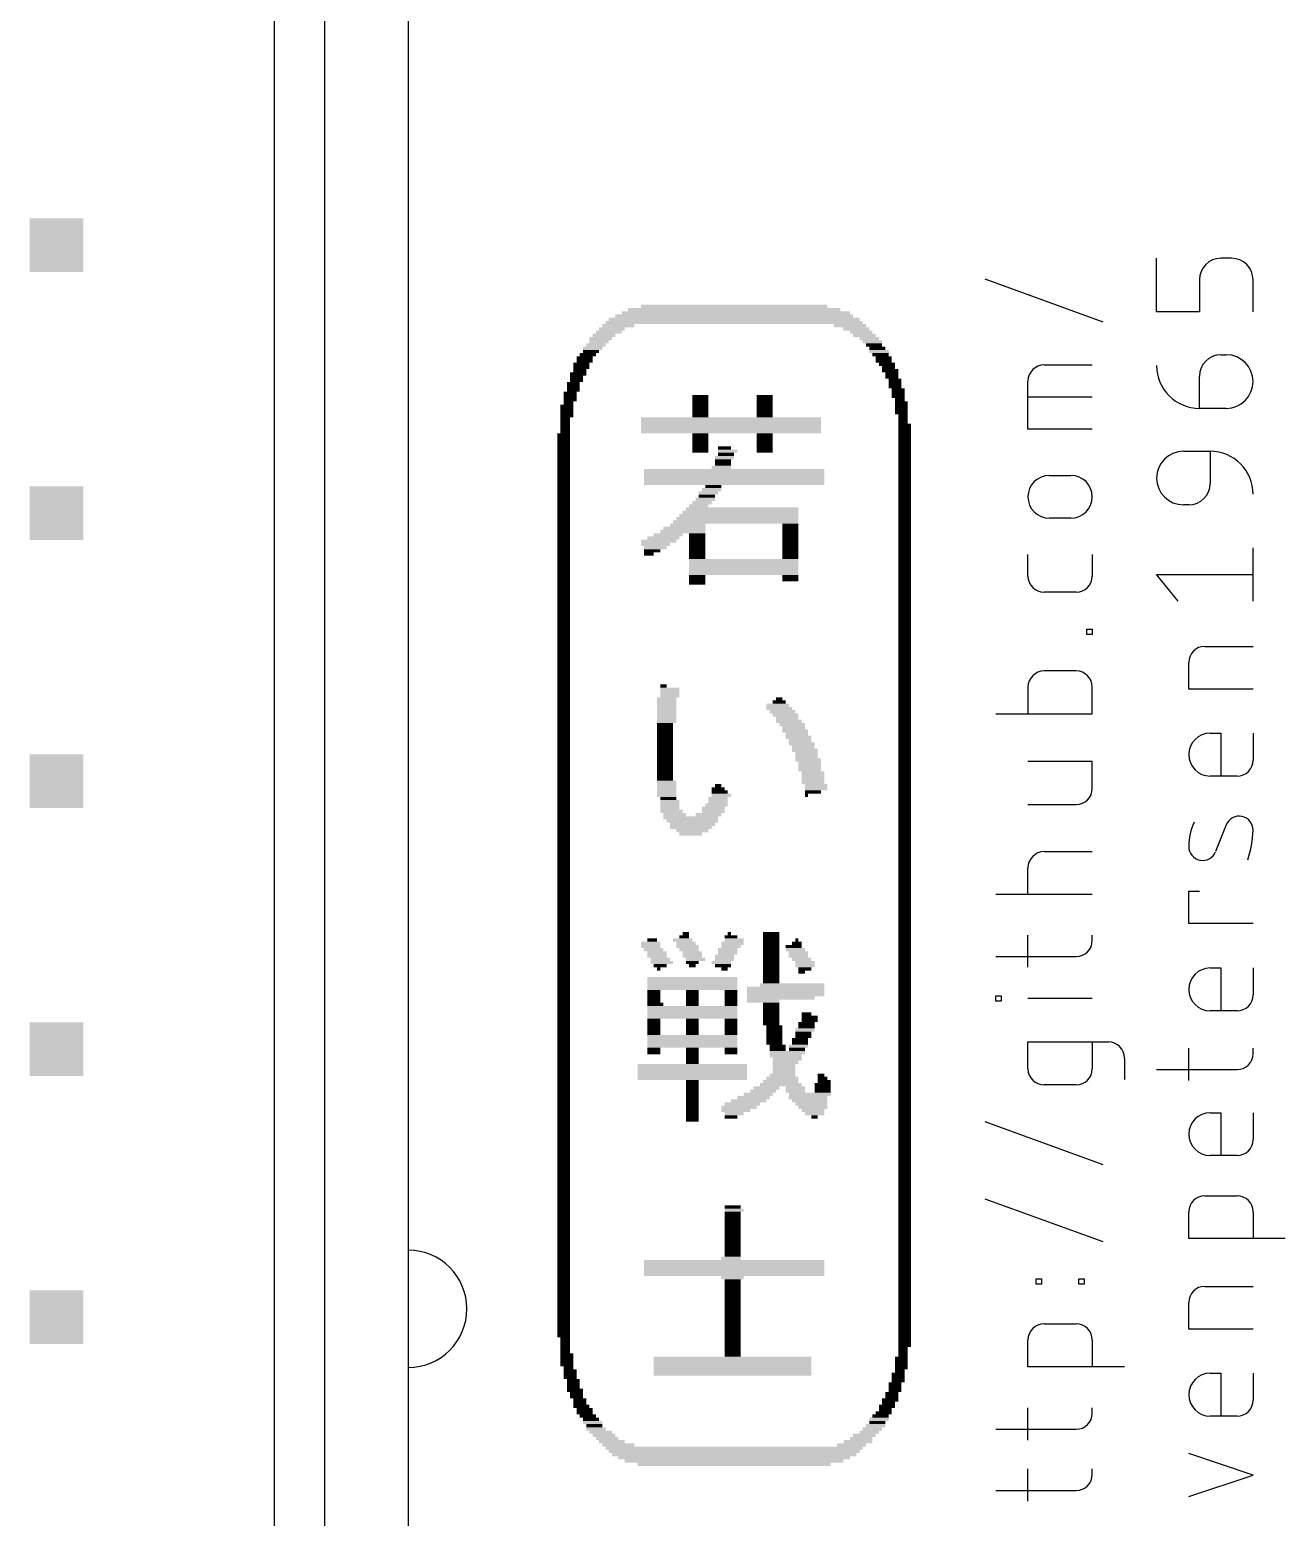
# Model space of a CAD drawing. Extents: x 0 to 55, y -3 to 100.
# Drawn here: x 14.02 to 25.92, y 34.1 to 48.2 of the extents above; entities that cross this region are included whole.
import ezdxf

# ---------------------------------------------------------------- set-up
doc = ezdxf.new("R2010")
doc.units = 0
doc.layers.add('21', color=253, linetype='CONTINUOUS')

# ---------------------------------------------------------------- blocks, each defined once
blk = doc.blocks.new('RECT')
blk.add_solid([(-0.5, -0.5), (0.5, -0.5), (-0.5, 0.5), (0.5, 0.5)])

msp = doc.modelspace()

# ---------------------------------------------------------------- linework, layer by layer
at = {"layer": '21'}
for p, q in [((17.6038, 71.56), (17.6038, 0.44)), ((16.81, 70.7663), (16.81, 1.2337)), ((16.3338, 70.29), (16.3338, 1.71)), ((24.696, 45.5275), (24.696, 46.0355)), ((25.4073, 46.0355), (25.3056, 46.0355)), ((24.1881, 45.4309), (23.0705, 45.8373)), ((25.1025, 45.8323), (25.1025, 45.5275)), ((25.6105, 45.5275), (25.6105, 45.8323)), ((25.1025, 45.5275), (24.696, 45.5275)), ((25.3056, 45.1211), (25.3565, 45.1211)), ((23.6293, 45.0245), (24.0865, 45.0245)), ((23.4769, 44.4149), (23.4769, 44.8721)), ((25.1025, 44.6131), (25.1025, 44.9179)), ((24.0865, 44.7197), (23.4769, 44.7197)), ((25.3565, 44.6131), (25.1025, 44.6131)), ((24.0865, 44.4149), (23.4769, 44.4149)), ((24.9501, 44.2067), (25.2041, 44.2067)), ((25.2041, 44.2067), (25.2041, 43.9019)), ((23.6801, 43.9781), (23.8833, 43.9781)), ((23.8833, 43.5717), (23.6801, 43.5717)), ((25.0008, 43.6987), (24.9501, 43.6987)), ((25.6105, 42.7843), (25.6105, 43.2923)), ((23.4769, 43.0242), (23.4769, 43.2274)), ((24.0865, 43.2274), (24.0865, 43.0242)), ((24.8993, 42.7843), (24.696, 43.0383)), ((24.696, 43.0383), (25.6105, 43.0383)), ((23.9341, 42.8718), (23.6293, 42.8718)), ((24.0357, 42.4693), (24.0357, 42.5201)), ((24.0357, 42.5201), (24.0865, 42.5201)), ((24.0865, 42.4693), (24.0357, 42.4693)), ((24.0865, 42.5201), (24.0865, 42.4693)), ((25.1532, 42.3575), (25.6105, 42.3575)), ((25.0008, 41.9511), (25.0008, 42.2051)), ((23.9341, 42.1241), (23.6293, 42.1241)), ((23.4769, 41.9717), (23.4769, 41.7177)), ((24.0865, 41.7177), (24.0865, 41.9717)), ((25.6105, 41.9511), (25.0008, 41.9511)), ((23.1721, 41.7177), (24.0865, 41.7177)), ((25.2041, 41.5346), (25.3056, 41.5346)), ((25.3056, 41.5346), (25.3056, 41.1282)), ((25.6105, 41.5346), (25.6105, 41.2806)), ((24.0865, 41.2653), (23.4769, 41.2653)), ((24.0865, 41.0113), (24.0865, 41.2653)), ((25.4581, 41.1282), (25.2041, 41.1282)), ((23.4769, 40.8589), (23.9341, 40.8589)), ((25.3565, 40.6659), (25.2549, 40.4119)), ((23.6293, 40.4119), (24.0865, 40.4119)), ((23.4769, 40.0055), (23.4769, 40.2595)), ((25.0008, 39.7321), (25.0008, 40.0369)), ((25.0008, 40.0369), (25.1025, 40.0369)), ((24.0865, 40.0055), (23.1721, 40.0055)), ((23.4769, 39.3165), (23.4769, 39.6213)), ((24.0865, 39.5705), (24.0865, 39.6213)), ((25.6105, 39.7321), (25.0008, 39.7321)), ((23.1721, 39.4181), (23.9341, 39.4181)), ((25.2041, 39.3096), (25.3056, 39.3096)), ((25.3056, 39.3096), (25.3056, 38.9032)), ((25.6105, 39.3096), (25.6105, 39.0556)), ((23.1721, 38.9946), (23.1721, 39.0454)), ((23.1721, 39.0454), (23.2229, 39.0454)), ((23.2229, 38.9946), (23.1721, 38.9946)), ((23.2229, 39.0454), (23.2229, 38.9946)), ((24.0865, 39.02), (23.4769, 39.02)), ((25.4581, 38.9032), (25.2041, 38.9032)), ((23.4769, 38.3543), (23.4769, 38.6083)), ((23.4769, 38.6083), (24.2389, 38.6083)), ((24.0865, 38.6083), (24.0865, 38.3543)), ((25.0008, 38.2446), (25.0008, 38.5494)), ((25.6105, 38.4986), (25.6105, 38.5494)), ((24.3912, 38.4559), (24.3912, 38.2527)), ((24.696, 38.3462), (25.4581, 38.3462)), ((23.9341, 38.2019), (23.6293, 38.2019)), ((25.2041, 37.938), (25.3056, 37.938)), ((25.3056, 37.938), (25.3056, 37.5316)), ((25.6105, 37.938), (25.6105, 37.684)), ((24.1881, 37.4452), (23.0705, 37.8516)), ((25.4581, 37.5316), (25.2041, 37.5316)), ((24.1881, 36.7137), (23.0705, 37.1201)), ((25.1532, 37.1508), (25.4581, 37.1508)), ((25.0008, 36.7444), (25.0008, 36.9984)), ((25.6105, 36.9984), (25.6105, 36.7444)), ((25.9153, 36.7444), (25.0008, 36.7444)), ((23.5531, 36.3124), (23.5531, 36.3632)), ((23.5531, 36.3632), (23.6039, 36.3632)), ((23.6039, 36.3124), (23.5531, 36.3124)), ((23.6039, 36.3632), (23.6039, 36.3124)), ((23.9595, 36.3124), (23.9595, 36.3632)), ((23.9595, 36.3632), (24.0103, 36.3632)), ((24.0103, 36.3124), (23.9595, 36.3124)), ((24.0103, 36.3632), (24.0103, 36.3124)), ((25.1532, 36.292), (25.6105, 36.292)), ((25.0008, 35.8856), (25.0008, 36.1396)), ((23.6293, 35.9367), (23.9341, 35.9367)), ((25.6105, 35.8856), (25.0008, 35.8856)), ((23.4769, 35.5303), (23.4769, 35.7843)), ((24.0865, 35.7843), (24.0865, 35.5303)), ((24.3912, 35.5303), (23.4769, 35.5303)), ((25.2041, 35.4691), (25.3056, 35.4691)), ((25.3056, 35.4691), (25.3056, 35.0627)), ((25.6105, 35.4691), (25.6105, 35.2151)), ((23.4769, 34.8359), (23.4769, 35.1407)), ((24.0865, 35.0899), (24.0865, 35.1407)), ((25.4581, 35.0627), (25.2041, 35.0627)), ((23.1721, 34.9375), (23.9341, 34.9375)), ((25.6105, 34.5039), (25.0008, 34.7071)), ((23.4769, 34.2568), (23.4769, 34.5616)), ((24.0865, 34.5108), (24.0865, 34.5616)), ((25.0008, 34.3007), (25.6105, 34.5039)), ((23.1721, 34.3584), (23.9341, 34.3584))]:
    msp.add_line(p, q, dxfattribs=at)
for centre, radius, start, end in [((25.3056, 45.8323), 0.2032, 90, 180), ((25.4073, 45.8323), 0.2032, 0, 90), ((25.3056, 44.9179), 0.2032, 90, 180), ((25.3565, 44.867), 0.254, 270, 90), ((23.6293, 44.8721), 0.1524, 90, 180), ((25.1025, 45.0194), 0.4064, 180, 270), ((24.9501, 43.9527), 0.254, 90, 270), ((25.2041, 43.8003), 0.4064, 0, 90), ((23.6801, 43.7749), 0.2032, 90, 270), ((23.8833, 43.7749), 0.2032, 270, 90), ((25.0008, 43.9019), 0.2032, 270, 0), ((23.6293, 43.0242), 0.1524, 180, 270), ((23.9341, 43.0242), 0.1524, 270, 0), ((25.1532, 42.2051), 0.1524, 90, 180), ((23.6293, 41.9717), 0.1524, 90, 180), ((23.9341, 41.9717), 0.1524, 0, 90), ((25.2041, 41.3314), 0.2032, 90, 270), ((25.4581, 41.2806), 0.1524, 270, 0), ((23.9341, 41.0113), 0.1524, 270, 0), ((25.4787, 40.617), 0.1317, 359.1816, 158.1985), ((25.5777, 40.4545), 0.5769, 155.7608, 179.1816), ((24.749, 40.6274), 0.8615, 340.2087, 359.1816), ((25.1326, 40.4608), 0.1317, 179.1816, 338.1985), ((23.6293, 40.2595), 0.1524, 90, 180), ((23.9341, 39.5705), 0.1524, 270, 0), ((25.2041, 39.1063), 0.2032, 90, 270), ((25.4581, 39.0556), 0.1524, 270, 0), ((24.2389, 38.4559), 0.1524, 0, 90), ((25.4581, 38.4986), 0.1524, 270, 0), ((23.6293, 38.3543), 0.1524, 180, 270), ((23.9341, 38.3543), 0.1524, 270, 0), ((25.2041, 37.7348), 0.2032, 90, 270), ((25.4581, 37.684), 0.1524, 270, 0), ((25.1532, 36.9984), 0.1524, 90, 180), ((25.4581, 36.9984), 0.1524, 0, 90), ((17.6038, 36.0794), 0.5556, 270, 90), ((25.1532, 36.1396), 0.1524, 90, 180), ((23.6293, 35.7843), 0.1524, 90, 180), ((23.9341, 35.7843), 0.1524, 0, 90), ((25.2041, 35.2659), 0.2032, 90, 270), ((25.4581, 35.2151), 0.1524, 270, 0), ((23.9341, 35.0899), 0.1524, 270, 0), ((23.9341, 34.5108), 0.1524, 270, 0)]:
    msp.add_arc(centre, radius, start, end, dxfattribs=at)

# ---------------------------------------------------------------- block references
at = {"layer": '21', "xscale": 0.508, "yscale": 0.508, "rotation": 270}
for p in [(14.27, 46.16), (14.27, 43.62), (14.27, 41.08), (14.27, 38.54), (14.27, 36)]:
    msp.add_blockref('RECT', p, dxfattribs=at)
at = {"layer": '21', "yscale": 0.0305}
for p, xscale in [((20.7074, 45.5181), 2.1641), ((20.6922, 45.5486), 2.0117), ((20.6922, 45.5791), 1.7678), ((19.5949, 45.3962), 0.3048), ((20.6922, 45.4267), 2.4384), ((20.6922, 45.4571), 2.3774), ((20.6922, 45.4876), 2.2555), ((21.7895, 45.3962), 0.3048), ((19.4273, 45.2743), 0.2134), ((19.412, 45.2438), 0.1829), ((19.4578, 45.3047), 0.2134), ((19.5035, 45.3352), 0.2438), ((19.534, 45.3657), 0.2438), ((21.8504, 45.3657), 0.2438), ((21.8962, 45.3352), 0.2134), ((21.9266, 45.3047), 0.2134), ((21.9724, 45.2743), 0.1829), ((22.0028, 45.2438), 0.1829), ((19.3054, 45.1219), 0.1524), ((19.3358, 45.1523), 0.1524), ((19.3511, 45.1828), 0.1829), ((19.3816, 45.2133), 0.1829), ((22.0181, 45.2133), 0.1524), ((22.0486, 45.1828), 0.1524), ((22.0638, 45.1523), 0.1829), ((22.079, 45.1219), 0.1524), ((19.2444, 45.0304), 0.1524), ((19.2444, 44.9999), 0.1524), ((19.2292, 44.9695), 0.1219), ((19.2749, 45.0914), 0.1524), ((19.2749, 45.0609), 0.1524), ((22.1095, 45.0914), 0.1524), ((22.1095, 45.0609), 0.1524), ((22.14, 45.0304), 0.1524), ((22.1552, 44.9999), 0.1219), ((22.1705, 44.9695), 0.1524), ((19.1682, 44.8475), 0.1219), ((19.1682, 44.8171), 0.1219), ((19.2139, 44.939), 0.1524), ((19.1987, 44.9085), 0.1219), ((19.1987, 44.878), 0.1219), ((22.1857, 44.939), 0.1219), ((22.1857, 44.9085), 0.1219), ((22.2162, 44.878), 0.1219), ((22.2162, 44.8475), 0.1219), ((22.2162, 44.8171), 0.1219), ((19.1377, 44.7561), 0.1219), ((19.1377, 44.7256), 0.1219), ((19.1377, 44.6951), 0.1219), ((19.1682, 44.7866), 0.1219), ((20.3722, 44.7256), 0.1524), ((20.3722, 44.6951), 0.1524), ((20.9818, 44.7256), 0.1524), ((20.9818, 44.6951), 0.1524), ((22.2467, 44.7866), 0.1219), ((22.2467, 44.7561), 0.1219), ((22.2467, 44.7256), 0.1219), ((22.2619, 44.6951), 0.0914), ((19.1072, 44.6342), 0.1219), ((19.1072, 44.6037), 0.1219), ((19.1072, 44.5732), 0.1219), ((19.1072, 44.5427), 0.1219), ((19.1225, 44.6647), 0.0914), ((20.3722, 44.6647), 0.1524), ((20.3722, 44.6342), 0.1524), ((20.3722, 44.6037), 0.1524), ((20.3722, 44.5732), 0.1524), ((20.3722, 44.5427), 0.1524), ((20.9818, 44.6647), 0.1524), ((20.9818, 44.6342), 0.1524), ((20.9818, 44.6037), 0.1524), ((20.9818, 44.5732), 0.1524), ((20.9818, 44.5427), 0.1524), ((22.2772, 44.6647), 0.1219), ((22.2772, 44.6342), 0.1219), ((22.2772, 44.6037), 0.1219), ((22.2772, 44.5732), 0.1219), ((22.2924, 44.5427), 0.0914), ((19.092, 44.5123), 0.0914), ((19.092, 44.4818), 0.0914), ((19.092, 44.4513), 0.0914), ((19.092, 44.4208), 0.0914), ((19.092, 44.3903), 0.0914), ((20.6617, 44.5123), 1.7069), ((20.6617, 44.4818), 1.7069), ((20.6617, 44.4513), 1.7069), ((20.6617, 44.4208), 1.7069), ((20.6617, 44.3903), 1.7069), ((22.2924, 44.5123), 0.0914), ((22.2924, 44.4818), 0.0914), ((22.3076, 44.4513), 0.1219), ((22.3076, 44.4208), 0.1219), ((22.3076, 44.3903), 0.1219), ((19.0768, 44.3599), 0.1219), ((19.0768, 44.3294), 0.1219), ((19.0768, 44.2989), 0.1219), ((19.0768, 44.2684), 0.1219), ((20.3722, 44.3599), 0.1524), ((20.3722, 44.3294), 0.1524), ((20.3722, 44.2989), 0.1524), ((20.3722, 44.2684), 0.1524), ((20.9818, 44.3599), 0.1524), ((20.9818, 44.3294), 0.1524), ((20.9818, 44.2989), 0.1524), ((20.9818, 44.2684), 0.1524), ((22.3076, 44.3599), 0.1219), ((22.3076, 44.3294), 0.1219), ((22.3076, 44.2989), 0.1219), ((22.3076, 44.2684), 0.1219), ((19.0768, 44.2379), 0.1219), ((19.0768, 44.2075), 0.1219), ((19.0768, 44.177), 0.1219), ((19.0768, 44.1465), 0.1219), ((19.0768, 44.116), 0.1219), ((20.3722, 44.2379), 0.1524), ((20.3722, 44.2075), 0.1524), ((20.5855, 44.116), 0.1524), ((20.6008, 44.1465), 0.1829), ((20.6312, 44.2075), 0.1829), ((20.616, 44.177), 0.1524), ((20.6008, 44.2379), 0.1219), ((20.9818, 44.2379), 0.1524), ((20.9818, 44.2075), 0.1524), ((22.3076, 44.2379), 0.1219), ((22.3076, 44.2075), 0.1219), ((22.3076, 44.177), 0.1219), ((22.3076, 44.1465), 0.1219), ((22.3076, 44.116), 0.1219), ((19.0768, 44.0855), 0.1219), ((19.0768, 44.0551), 0.1219), ((19.0768, 44.0246), 0.1219), ((19.0768, 43.9941), 0.1219), ((20.6922, 44.0246), 1.7069), ((20.6922, 43.9941), 1.7069), ((20.5703, 44.0551), 0.1829), ((20.5855, 44.0855), 0.1524), ((22.3076, 44.0855), 0.1219), ((22.3076, 44.0551), 0.1219), ((22.3076, 44.0246), 0.1219), ((22.3076, 43.9941), 0.1219), ((19.0768, 43.9636), 0.1219), ((19.0768, 43.9331), 0.1219), ((19.0768, 43.9027), 0.1219), ((19.0768, 43.8722), 0.1219), ((19.0768, 43.8417), 0.1219), ((20.6922, 43.9636), 1.7069), ((20.6922, 43.9331), 1.7069), ((20.6922, 43.9027), 1.7069), ((20.4788, 43.8417), 0.1829), ((20.4941, 43.8722), 0.1524), ((22.3076, 43.9636), 0.1219), ((22.3076, 43.9331), 0.1219), ((22.3076, 43.9027), 0.1219), ((22.3076, 43.8722), 0.1219), ((22.3076, 43.8417), 0.1219), ((19.0768, 43.8112), 0.1219), ((19.0768, 43.7807), 0.1219), ((19.0768, 43.7503), 0.1219), ((19.0768, 43.7198), 0.1219), ((19.0768, 43.6893), 0.1219), ((20.3569, 43.6893), 0.1829), ((20.3874, 43.7198), 0.1829), ((20.4179, 43.7503), 0.1829), ((20.4331, 43.7807), 0.1524), ((20.4484, 43.8112), 0.1829), ((22.3076, 43.8112), 0.1219), ((22.3076, 43.7807), 0.1219), ((22.3076, 43.7503), 0.1219), ((22.3076, 43.7198), 0.1219), ((22.3076, 43.6893), 0.1219), ((19.0768, 43.6588), 0.1219), ((19.0768, 43.6283), 0.1219), ((19.0768, 43.5979), 0.1219), ((19.0768, 43.5674), 0.1219), ((20.7227, 43.5674), 1.1582), ((20.7379, 43.5979), 1.1278), ((20.7532, 43.6283), 1.0973), ((20.7684, 43.6588), 1.0668), ((22.3076, 43.6588), 0.1219), ((22.3076, 43.6283), 0.1219), ((22.3076, 43.5979), 0.1219), ((22.3076, 43.5674), 0.1219), ((19.0768, 43.5369), 0.1219), ((19.0768, 43.5064), 0.1219), ((19.0768, 43.4759), 0.1219), ((19.0768, 43.4455), 0.1219), ((19.0768, 43.415), 0.1219), ((20.0674, 43.415), 0.2743), ((20.2045, 43.4455), 0.4267), ((20.2198, 43.4759), 0.3962), ((20.2502, 43.5064), 0.3353), ((20.7074, 43.5369), 1.1887), ((20.3417, 43.415), 0.1524), ((21.2256, 43.5064), 0.1524), ((21.2256, 43.4759), 0.1524), ((21.2256, 43.4455), 0.1524), ((21.2256, 43.415), 0.1524), ((22.3076, 43.5369), 0.1219), ((22.3076, 43.5064), 0.1219), ((22.3076, 43.4759), 0.1219), ((22.3076, 43.4455), 0.1219), ((22.3076, 43.415), 0.1219), ((19.0768, 43.3845), 0.1219), ((19.0768, 43.354), 0.1219), ((19.0768, 43.3235), 0.1219), ((19.0768, 43.2931), 0.1219), ((19.0768, 43.2626), 0.1219), ((19.9759, 43.354), 0.3353), ((19.9454, 43.3235), 0.2743), ((19.9454, 43.2931), 0.2134), ((19.915, 43.2626), 0.1524), ((20.0216, 43.3845), 0.3048), ((20.3417, 43.3845), 0.1524), ((20.3417, 43.354), 0.1524), ((20.3417, 43.3235), 0.1524), ((20.3417, 43.2931), 0.1524), ((20.3417, 43.2626), 0.1524), ((21.2256, 43.3845), 0.1524), ((21.2256, 43.354), 0.1524), ((21.2256, 43.3235), 0.1524), ((21.2256, 43.2931), 0.1524), ((21.2256, 43.2626), 0.1524), ((22.3076, 43.3845), 0.1219), ((22.3076, 43.354), 0.1219), ((22.3076, 43.3235), 0.1219), ((22.3076, 43.2931), 0.1219), ((22.3076, 43.2626), 0.1219), ((19.0768, 43.2321), 0.1219), ((19.0768, 43.2016), 0.1219), ((19.0768, 43.1711), 0.1219), ((19.0768, 43.1407), 0.1219), ((19.8845, 43.2321), 0.0914), ((20.3417, 43.2321), 0.1524), ((20.3417, 43.2016), 0.1524), ((20.7836, 43.1711), 1.0363), ((20.7836, 43.1407), 1.0363), ((21.2256, 43.2321), 0.1524), ((21.2256, 43.2016), 0.1524), ((22.3076, 43.2321), 0.1219), ((22.3076, 43.2016), 0.1219), ((22.3076, 43.1711), 0.1219), ((22.3076, 43.1407), 0.1219), ((19.0768, 43.1102), 0.1219), ((19.0768, 43.0797), 0.1219), ((19.0768, 43.0492), 0.1219), ((19.0768, 43.0187), 0.1219), ((19.0768, 42.9883), 0.1219), ((20.7836, 43.1102), 1.0363), ((20.7836, 43.0797), 1.0363), ((20.7836, 43.0492), 1.0363), ((20.3417, 43.0187), 0.1524), ((20.3417, 42.9883), 0.1524), ((21.2256, 43.0187), 0.1524), ((21.2256, 42.9883), 0.1524), ((22.3076, 43.1102), 0.1219), ((22.3076, 43.0797), 0.1219), ((22.3076, 43.0492), 0.1219), ((22.3076, 43.0187), 0.1219), ((22.3076, 42.9883), 0.1219), ((19.0768, 42.9578), 0.1219), ((19.0768, 42.9273), 0.1219), ((19.0768, 42.8968), 0.1219), ((19.0768, 42.8663), 0.1219), ((20.3417, 42.9578), 0.1524), ((22.3076, 42.9578), 0.1219), ((22.3076, 42.9273), 0.1219), ((22.3076, 42.8968), 0.1219), ((22.3076, 42.8663), 0.1219), ((19.0768, 42.8359), 0.1219), ((19.0768, 42.8054), 0.1219), ((19.0768, 42.7749), 0.1219), ((19.0768, 42.7444), 0.1219), ((19.0768, 42.7139), 0.1219), ((22.3076, 42.8359), 0.1219), ((22.3076, 42.8054), 0.1219), ((22.3076, 42.7749), 0.1219), ((22.3076, 42.7444), 0.1219), ((22.3076, 42.7139), 0.1219), ((19.0768, 42.6835), 0.1219), ((19.0768, 42.653), 0.1219), ((19.0768, 42.6225), 0.1219), ((19.0768, 42.592), 0.1219), ((19.0768, 42.5615), 0.1219), ((22.3076, 42.6835), 0.1219), ((22.3076, 42.653), 0.1219), ((22.3076, 42.6225), 0.1219), ((22.3076, 42.592), 0.1219), ((22.3076, 42.5615), 0.1219), ((19.0768, 42.5311), 0.1219), ((19.0768, 42.5006), 0.1219), ((19.0768, 42.4701), 0.1219), ((19.0768, 42.4396), 0.1219), ((22.3076, 42.5311), 0.1219), ((22.3076, 42.5006), 0.1219), ((22.3076, 42.4701), 0.1219), ((22.3076, 42.4396), 0.1219), ((19.0768, 42.4091), 0.1219), ((19.0768, 42.3787), 0.1219), ((19.0768, 42.3482), 0.1219), ((19.0768, 42.3177), 0.1219), ((19.0768, 42.2872), 0.1219), ((22.3076, 42.4091), 0.1219), ((22.3076, 42.3787), 0.1219), ((22.3076, 42.3482), 0.1219), ((22.3076, 42.3177), 0.1219), ((22.3076, 42.2872), 0.1219), ((19.0768, 42.2567), 0.1219), ((19.0768, 42.2263), 0.1219), ((19.0768, 42.1958), 0.1219), ((19.0768, 42.1653), 0.1219), ((19.0768, 42.1348), 0.1219), ((22.3076, 42.2567), 0.1219), ((22.3076, 42.2263), 0.1219), ((22.3076, 42.1958), 0.1219), ((22.3076, 42.1653), 0.1219), ((22.3076, 42.1348), 0.1219), ((19.0768, 42.1043), 0.1219), ((19.0768, 42.0739), 0.1219), ((19.0768, 42.0434), 0.1219), ((19.0768, 42.0129), 0.1219), ((22.3076, 42.1043), 0.1219), ((22.3076, 42.0739), 0.1219), ((22.3076, 42.0434), 0.1219), ((22.3076, 42.0129), 0.1219), ((19.0768, 41.9824), 0.1219), ((19.0768, 41.9519), 0.1219), ((19.0768, 41.9215), 0.1219), ((19.0768, 41.891), 0.1219), ((19.0768, 41.8605), 0.1219), ((20.0521, 41.8605), 0.1829), ((20.0216, 41.9824), 0.061), ((20.0826, 41.9519), 0.1829), ((20.0826, 41.9215), 0.1829), ((20.0826, 41.891), 0.1829), ((21.1189, 41.8605), 0.061), ((22.3076, 41.9824), 0.1219), ((22.3076, 41.9519), 0.1219), ((22.3076, 41.9215), 0.1219), ((22.3076, 41.891), 0.1219), ((22.3076, 41.8605), 0.1219), ((19.0768, 41.83), 0.1219), ((19.0768, 41.7995), 0.1219), ((19.0768, 41.7691), 0.1219), ((19.0768, 41.7386), 0.1219), ((20.0521, 41.83), 0.1829), ((20.0521, 41.7995), 0.1829), ((20.0521, 41.7691), 0.1829), ((20.0521, 41.7386), 0.1829), ((21.1037, 41.7995), 0.2134), ((21.1189, 41.7691), 0.2438), ((21.1494, 41.7386), 0.2438), ((21.1189, 41.83), 0.1219), ((22.3076, 41.83), 0.1219), ((22.3076, 41.7995), 0.1219), ((22.3076, 41.7691), 0.1219), ((22.3076, 41.7386), 0.1219), ((19.0768, 41.7081), 0.1219), ((19.0768, 41.6776), 0.1219), ((19.0768, 41.6471), 0.1219), ((19.0768, 41.6166), 0.1219), ((19.0768, 41.5862), 0.1219), ((20.0521, 41.7081), 0.1829), ((20.0521, 41.6776), 0.1829), ((20.0521, 41.6471), 0.1829), ((20.0369, 41.6166), 0.1524), ((20.0369, 41.5862), 0.1524), ((21.1799, 41.7081), 0.2438), ((21.1951, 41.6776), 0.2134), ((21.2104, 41.6471), 0.2438), ((21.2408, 41.6166), 0.2438), ((21.2561, 41.5862), 0.2134), ((22.3076, 41.7081), 0.1219), ((22.3076, 41.6776), 0.1219), ((22.3076, 41.6471), 0.1219), ((22.3076, 41.6166), 0.1219), ((22.3076, 41.5862), 0.1219), ((19.0768, 41.5557), 0.1219), ((19.0768, 41.5252), 0.1219), ((19.0768, 41.4947), 0.1219), ((19.0768, 41.4642), 0.1219), ((19.0768, 41.4338), 0.1219), ((20.0369, 41.5557), 0.1524), ((20.0369, 41.5252), 0.1524), ((20.0369, 41.4947), 0.1524), ((20.0369, 41.4642), 0.1524), ((20.0369, 41.4338), 0.1524), ((21.2713, 41.5557), 0.2438), ((21.2866, 41.5252), 0.2134), ((21.3018, 41.4947), 0.2438), ((21.317, 41.4642), 0.2134), ((21.3323, 41.4338), 0.2438), ((22.3076, 41.5557), 0.1219), ((22.3076, 41.5252), 0.1219), ((22.3076, 41.4947), 0.1219), ((22.3076, 41.4642), 0.1219), ((22.3076, 41.4338), 0.1219), ((19.0768, 41.4033), 0.1219), ((19.0768, 41.3728), 0.1219), ((19.0768, 41.3423), 0.1219), ((19.0768, 41.3118), 0.1219), ((20.0369, 41.4033), 0.1524), ((20.0369, 41.3728), 0.1524), ((20.0369, 41.3423), 0.1524), ((20.0369, 41.3118), 0.1524), ((21.3475, 41.4033), 0.2134), ((21.3628, 41.3728), 0.2438), ((21.378, 41.3423), 0.2134), ((21.378, 41.3118), 0.2134), ((22.3076, 41.4033), 0.1219), ((22.3076, 41.3728), 0.1219), ((22.3076, 41.3423), 0.1219), ((22.3076, 41.3118), 0.1219), ((19.0768, 41.2814), 0.1219), ((19.0768, 41.2509), 0.1219), ((19.0768, 41.2204), 0.1219), ((19.0768, 41.1899), 0.1219), ((19.0768, 41.1594), 0.1219), ((20.0369, 41.2814), 0.1524), ((20.0369, 41.2509), 0.1524), ((20.0369, 41.2204), 0.1524), ((20.0369, 41.1899), 0.1524), ((20.0369, 41.1594), 0.1524), ((21.3932, 41.2814), 0.2438), ((21.4085, 41.2509), 0.2134), ((21.4085, 41.2204), 0.2134), ((21.4085, 41.1899), 0.2134), ((21.439, 41.1594), 0.2134), ((22.3076, 41.2814), 0.1219), ((22.3076, 41.2509), 0.1219), ((22.3076, 41.2204), 0.1219), ((22.3076, 41.1899), 0.1219), ((22.3076, 41.1594), 0.1219), ((19.0768, 41.129), 0.1219), ((19.0768, 41.0985), 0.1219), ((19.0768, 41.068), 0.1219), ((19.0768, 41.0375), 0.1219), ((19.0768, 41.007), 0.1219), ((20.0369, 41.129), 0.1524), ((20.0369, 41.0985), 0.1524), ((20.0521, 41.068), 0.1829), ((20.0521, 41.0375), 0.1829), ((20.0521, 41.007), 0.1829), ((20.5398, 41.007), 0.1219), ((20.5398, 41.0375), 0.061), ((21.439, 41.129), 0.2134), ((21.439, 41.0985), 0.2134), ((21.439, 41.068), 0.2134), ((21.4694, 41.0375), 0.2134), ((21.4694, 41.007), 0.2134), ((22.3076, 41.129), 0.1219), ((22.3076, 41.0985), 0.1219), ((22.3076, 41.068), 0.1219), ((22.3076, 41.0375), 0.1219), ((22.3076, 41.007), 0.1219), ((19.0768, 40.9766), 0.1219), ((19.0768, 40.9461), 0.1219), ((19.0768, 40.9156), 0.1219), ((19.0768, 40.8851), 0.1219), ((20.0521, 40.9766), 0.1829), ((20.0521, 40.9461), 0.1829), ((20.0674, 40.9156), 0.1524), ((20.0826, 40.8851), 0.1829), ((20.5398, 40.9156), 0.1829), ((20.5398, 40.8851), 0.1829), ((20.555, 40.9766), 0.1524), ((20.5703, 40.9461), 0.1829), ((21.378, 40.9461), 0.0305), ((21.439, 40.9766), 0.1524), ((22.3076, 40.9766), 0.1219), ((22.3076, 40.9461), 0.1219), ((22.3076, 40.9156), 0.1219), ((22.3076, 40.8851), 0.1219), ((19.0768, 40.8546), 0.1219), ((19.0768, 40.8242), 0.1219), ((19.0768, 40.7937), 0.1219), ((19.0768, 40.7632), 0.1219), ((19.0768, 40.7327), 0.1219), ((20.0978, 40.7937), 0.2134), ((20.0826, 40.8546), 0.1829), ((20.0826, 40.8242), 0.1829), ((20.1283, 40.7632), 0.2134), ((20.2807, 40.7327), 0.5182), ((20.4484, 40.7632), 0.2438), ((20.4941, 40.8242), 0.2134), ((20.4941, 40.7937), 0.2134), ((20.5246, 40.8546), 0.2134), ((22.3076, 40.8546), 0.1219), ((22.3076, 40.8242), 0.1219), ((22.3076, 40.7937), 0.1219), ((22.3076, 40.7632), 0.1219), ((22.3076, 40.7327), 0.1219), ((19.0768, 40.7022), 0.1219), ((19.0768, 40.6718), 0.1219), ((19.0768, 40.6413), 0.1219), ((19.0768, 40.6108), 0.1219), ((20.296, 40.7022), 0.4877), ((20.2807, 40.6413), 0.3962), ((20.296, 40.6718), 0.4267), ((20.296, 40.6108), 0.3048), ((22.3076, 40.7022), 0.1219), ((22.3076, 40.6718), 0.1219), ((22.3076, 40.6413), 0.1219), ((22.3076, 40.6108), 0.1219), ((19.0768, 40.5803), 0.1219), ((19.0768, 40.5498), 0.1219), ((19.0768, 40.5194), 0.1219), ((19.0768, 40.4889), 0.1219), ((19.0768, 40.4584), 0.1219), ((20.2807, 40.5803), 0.2134), ((22.3076, 40.5803), 0.1219), ((22.3076, 40.5498), 0.1219), ((22.3076, 40.5194), 0.1219), ((22.3076, 40.4889), 0.1219), ((22.3076, 40.4584), 0.1219), ((19.0768, 40.4279), 0.1219), ((19.0768, 40.3974), 0.1219), ((19.0768, 40.367), 0.1219), ((19.0768, 40.3365), 0.1219), ((19.0768, 40.306), 0.1219), ((22.3076, 40.4279), 0.1219), ((22.3076, 40.3974), 0.1219), ((22.3076, 40.367), 0.1219), ((22.3076, 40.3365), 0.1219), ((22.3076, 40.306), 0.1219), ((19.0768, 40.2755), 0.1219), ((19.0768, 40.245), 0.1219), ((19.0768, 40.2146), 0.1219), ((19.0768, 40.1841), 0.1219), ((22.3076, 40.2755), 0.1219), ((22.3076, 40.245), 0.1219), ((22.3076, 40.2146), 0.1219), ((22.3076, 40.1841), 0.1219), ((19.0768, 40.1536), 0.1219), ((19.0768, 40.1231), 0.1219), ((19.0768, 40.0926), 0.1219), ((19.0768, 40.0622), 0.1219), ((19.0768, 40.0317), 0.1219), ((22.3076, 40.1536), 0.1219), ((22.3076, 40.1231), 0.1219), ((22.3076, 40.0926), 0.1219), ((22.3076, 40.0622), 0.1219), ((22.3076, 40.0317), 0.1219), ((19.0768, 40.0012), 0.1219), ((19.0768, 39.9707), 0.1219), ((19.0768, 39.9402), 0.1219), ((19.0768, 39.9098), 0.1219), ((19.0768, 39.8793), 0.1219), ((22.3076, 40.0012), 0.1219), ((22.3076, 39.9707), 0.1219), ((22.3076, 39.9402), 0.1219), ((22.3076, 39.9098), 0.1219), ((22.3076, 39.8793), 0.1219), ((19.0768, 39.8488), 0.1219), ((19.0768, 39.8183), 0.1219), ((19.0768, 39.7878), 0.1219), ((19.0768, 39.7574), 0.1219), ((22.3076, 39.8488), 0.1219), ((22.3076, 39.8183), 0.1219), ((22.3076, 39.7878), 0.1219), ((22.3076, 39.7574), 0.1219), ((19.0768, 39.7269), 0.1219), ((19.0768, 39.6964), 0.1219), ((19.0768, 39.6659), 0.1219), ((19.0768, 39.6354), 0.1219), ((19.0768, 39.605), 0.1219), ((20.2198, 39.605), 0.0914), ((20.235, 39.6354), 0.061), ((20.6617, 39.605), 0.1219), ((20.6465, 39.6354), 0.0305), ((21.0427, 39.6354), 0.1524), ((21.0427, 39.605), 0.1524), ((22.3076, 39.7269), 0.1219), ((22.3076, 39.6964), 0.1219), ((22.3076, 39.6659), 0.1219), ((22.3076, 39.6354), 0.1219), ((22.3076, 39.605), 0.1219), ((19.0768, 39.5745), 0.1219), ((19.0768, 39.544), 0.1219), ((19.0768, 39.5135), 0.1219), ((19.0768, 39.483), 0.1219), ((19.8997, 39.544), 0.1829), ((19.8997, 39.5135), 0.1829), ((19.9302, 39.483), 0.1829), ((19.915, 39.5745), 0.0914), ((20.2045, 39.5745), 0.1829), ((20.2502, 39.5135), 0.2134), ((20.235, 39.544), 0.1829), ((20.2655, 39.483), 0.1829), ((20.6312, 39.483), 0.1829), ((20.677, 39.544), 0.2134), ((20.6617, 39.5135), 0.1829), ((20.6922, 39.5745), 0.1829), ((21.0427, 39.5745), 0.1524), ((21.0427, 39.544), 0.1524), ((21.0427, 39.5135), 0.1524), ((21.0427, 39.483), 0.1524), ((21.2561, 39.5135), 0.1524), ((21.2713, 39.483), 0.1829), ((21.2866, 39.544), 0.0914), ((21.2866, 39.5745), 0.0305), ((22.3076, 39.5745), 0.1219), ((22.3076, 39.544), 0.1219), ((22.3076, 39.5135), 0.1219), ((22.3076, 39.483), 0.1219), ((19.0768, 39.4526), 0.1219), ((19.0768, 39.4221), 0.1219), ((19.0768, 39.3916), 0.1219), ((19.0768, 39.3611), 0.1219), ((19.0768, 39.3306), 0.1219), ((19.9607, 39.4526), 0.1829), ((19.9607, 39.4221), 0.1829), ((20.0064, 39.3611), 0.2134), ((19.9912, 39.3916), 0.1829), ((19.9912, 39.3306), 0.1219), ((20.296, 39.4526), 0.1829), ((20.296, 39.4221), 0.1829), ((20.3264, 39.3916), 0.1829), ((20.296, 39.3611), 0.1219), ((20.296, 39.3306), 0.061), ((20.5703, 39.3611), 0.1829), ((20.5855, 39.3306), 0.1524), ((20.6008, 39.4221), 0.1829), ((20.6008, 39.3916), 0.1829), ((20.6312, 39.4526), 0.1829), ((21.0427, 39.4526), 0.1524), ((21.0427, 39.4221), 0.1524), ((21.0427, 39.3916), 0.1524), ((21.0427, 39.3611), 0.1524), ((21.0427, 39.3306), 0.1524), ((21.3018, 39.4526), 0.1829), ((21.3018, 39.4221), 0.1829), ((21.3323, 39.3916), 0.1829), ((21.3628, 39.3611), 0.1829), ((21.3628, 39.3306), 0.1829), ((22.3076, 39.4526), 0.1219), ((22.3076, 39.4221), 0.1219), ((22.3076, 39.3916), 0.1219), ((22.3076, 39.3611), 0.1219), ((22.3076, 39.3306), 0.1219), ((19.0768, 39.3002), 0.1219), ((19.0768, 39.2697), 0.1219), ((19.0768, 39.2392), 0.1219), ((19.0768, 39.2087), 0.1219), ((19.0768, 39.1782), 0.1219), ((20.296, 39.2087), 0.8534), ((20.296, 39.1782), 0.8534), ((19.9759, 39.3002), 0.0305), ((20.6008, 39.3002), 0.061), ((21.0427, 39.3002), 0.1524), ((21.0427, 39.2697), 0.1524), ((21.0427, 39.2392), 0.1524), ((21.0427, 39.2087), 0.1524), ((21.0427, 39.1782), 0.1524), ((21.3323, 39.2697), 0.061), ((21.3628, 39.3002), 0.1219), ((22.3076, 39.3002), 0.1219), ((22.3076, 39.2697), 0.1219), ((22.3076, 39.2392), 0.1219), ((22.3076, 39.2087), 0.1219), ((22.3076, 39.1782), 0.1219), ((19.0768, 39.1478), 0.1219), ((19.0768, 39.1173), 0.1219), ((19.0768, 39.0868), 0.1219), ((19.0768, 39.0563), 0.1219), ((20.296, 39.1478), 0.8534), ((20.296, 39.1173), 0.8534), ((19.9302, 39.0868), 0.1219), ((19.9302, 39.0563), 0.1219), ((20.296, 39.0868), 0.1219), ((20.296, 39.0563), 0.1219), ((20.6617, 39.0868), 0.1219), ((20.6617, 39.0563), 0.1219), ((21.1799, 39.1173), 0.7315), ((21.1799, 39.0868), 0.7315), ((21.1799, 39.0563), 0.7315), ((21.2408, 39.1478), 0.6096), ((22.3076, 39.1478), 0.1219), ((22.3076, 39.1173), 0.1219), ((22.3076, 39.0868), 0.1219), ((22.3076, 39.0563), 0.1219), ((19.0768, 39.0258), 0.1219), ((19.0768, 38.9954), 0.1219), ((19.0768, 38.9649), 0.1219), ((19.0768, 38.9344), 0.1219), ((19.0768, 38.9039), 0.1219), ((19.9454, 38.9649), 0.1524), ((19.9302, 39.0258), 0.1219), ((19.9302, 38.9954), 0.1219), ((20.296, 38.9344), 0.8534), ((20.296, 38.9039), 0.8534), ((20.296, 39.0258), 0.1219), ((20.296, 38.9954), 0.1219), ((20.296, 38.9649), 0.1219), ((20.6617, 39.0258), 0.1219), ((20.6617, 38.9954), 0.1219), ((20.6617, 38.9649), 0.1219), ((20.9665, 38.9954), 0.3048), ((21.1342, 39.0258), 0.6401), ((21.0427, 38.9649), 0.1524), ((21.0427, 38.9344), 0.1524), ((21.0427, 38.9039), 0.1524), ((22.3076, 39.0258), 0.1219), ((22.3076, 38.9954), 0.1219), ((22.3076, 38.9649), 0.1219), ((22.3076, 38.9344), 0.1219), ((22.3076, 38.9039), 0.1219), ((19.0768, 38.8735), 0.1219), ((19.0768, 38.843), 0.1219), ((19.0768, 38.8125), 0.1219), ((19.0768, 38.782), 0.1219), ((19.0768, 38.7515), 0.1219), ((20.296, 38.8735), 0.8534), ((20.296, 38.843), 0.8534), ((19.9302, 38.8125), 0.1219), ((19.9302, 38.782), 0.1219), ((19.9302, 38.7515), 0.1219), ((20.296, 38.8125), 0.1219), ((20.296, 38.782), 0.1219), ((20.296, 38.7515), 0.1219), ((20.6617, 38.8125), 0.1219), ((20.6617, 38.782), 0.1219), ((20.6617, 38.7515), 0.1219), ((21.0427, 38.8735), 0.1524), ((21.0427, 38.843), 0.1524), ((21.0427, 38.8125), 0.1524), ((21.0427, 38.782), 0.1524), ((21.0732, 38.7515), 0.1524), ((21.378, 38.782), 0.1524), ((21.378, 38.7515), 0.1524), ((21.378, 38.8735), 0.0914), ((21.4085, 38.843), 0.1524), ((21.4085, 38.8125), 0.1524), ((22.3076, 38.8735), 0.1219), ((22.3076, 38.843), 0.1219), ((22.3076, 38.8125), 0.1219), ((22.3076, 38.782), 0.1219), ((22.3076, 38.7515), 0.1219), ((19.0768, 38.7211), 0.1219), ((19.0768, 38.6906), 0.1219), ((19.0768, 38.6601), 0.1219), ((19.0768, 38.6296), 0.1219), ((19.9302, 38.7211), 0.1219), ((19.9302, 38.6906), 0.1219), ((20.296, 38.6601), 0.8534), ((20.296, 38.6296), 0.8534), ((20.296, 38.7211), 0.1219), ((20.296, 38.6906), 0.1219), ((20.6617, 38.7211), 0.1219), ((20.6617, 38.6906), 0.1219), ((21.0732, 38.7211), 0.1524), ((21.0732, 38.6906), 0.1524), ((21.0732, 38.6601), 0.1524), ((21.0732, 38.6296), 0.1524), ((21.317, 38.6296), 0.1524), ((21.3475, 38.6906), 0.1524), ((21.3475, 38.6601), 0.1524), ((21.3628, 38.7211), 0.1829), ((22.3076, 38.7211), 0.1219), ((22.3076, 38.6906), 0.1219), ((22.3076, 38.6601), 0.1219), ((22.3076, 38.6296), 0.1219), ((19.0768, 38.5991), 0.1219), ((19.0768, 38.5687), 0.1219), ((19.0768, 38.5382), 0.1219), ((19.0768, 38.5077), 0.1219), ((19.0768, 38.4772), 0.1219), ((20.296, 38.5991), 0.8534), ((20.296, 38.5687), 0.8534), ((19.9302, 38.5382), 0.1219), ((19.9302, 38.5077), 0.1219), ((20.296, 38.5382), 0.1219), ((20.296, 38.5077), 0.1219), ((20.296, 38.4772), 0.1219), ((20.6617, 38.5382), 0.1219), ((20.6617, 38.5077), 0.1219), ((21.0732, 38.5991), 0.1524), ((21.1037, 38.5687), 0.1524), ((21.1037, 38.5382), 0.1524), ((21.1951, 38.5077), 0.3353), ((21.1799, 38.4772), 0.3048), ((21.3018, 38.5687), 0.1829), ((21.2866, 38.5382), 0.1524), ((21.317, 38.5991), 0.1524), ((22.3076, 38.5991), 0.1219), ((22.3076, 38.5687), 0.1219), ((22.3076, 38.5382), 0.1219), ((22.3076, 38.5077), 0.1219), ((22.3076, 38.4772), 0.1219), ((19.0768, 38.4467), 0.1219), ((19.0768, 38.4163), 0.1219), ((19.0768, 38.3858), 0.1219), ((19.0768, 38.3553), 0.1219), ((20.296, 38.3858), 1.0363), ((20.296, 38.3553), 1.0363), ((20.296, 38.4467), 0.1219), ((20.296, 38.4163), 0.1219), ((21.1646, 38.3858), 0.2134), ((21.1646, 38.3553), 0.2134), ((21.1951, 38.4467), 0.2743), ((21.1799, 38.4163), 0.2438), ((22.3076, 38.4467), 0.1219), ((22.3076, 38.4163), 0.1219), ((22.3076, 38.3858), 0.1219), ((22.3076, 38.3553), 0.1219), ((19.0768, 38.3248), 0.1219), ((19.0768, 38.2943), 0.1219), ((19.0768, 38.2639), 0.1219), ((19.0768, 38.2334), 0.1219), ((19.0768, 38.2029), 0.1219), ((20.296, 38.3248), 1.0363), ((20.296, 38.2943), 1.0363), ((20.296, 38.2639), 1.0363), ((20.296, 38.2334), 0.1219), ((20.296, 38.2029), 0.1219), ((21.1342, 38.2029), 0.3962), ((21.1342, 38.2334), 0.3353), ((21.1494, 38.2639), 0.3048), ((21.1494, 38.2943), 0.2438), ((21.1646, 38.3248), 0.2134), ((21.5304, 38.2029), 0.1524), ((21.5152, 38.2943), 0.061), ((21.5304, 38.2639), 0.0914), ((21.5456, 38.2334), 0.1219), ((22.3076, 38.3248), 0.1219), ((22.3076, 38.2943), 0.1219), ((22.3076, 38.2639), 0.1219), ((22.3076, 38.2334), 0.1219), ((22.3076, 38.2029), 0.1219), ((19.0768, 38.1724), 0.1219), ((19.0768, 38.1419), 0.1219), ((19.0768, 38.1115), 0.1219), ((19.0768, 38.081), 0.1219), ((19.0768, 38.0505), 0.1219), ((20.296, 38.1724), 0.1219), ((20.296, 38.1419), 0.1219), ((20.296, 38.1115), 0.1219), ((20.296, 38.081), 0.1219), ((20.296, 38.0505), 0.1219), ((20.8294, 38.0505), 0.3353), ((20.8751, 38.081), 0.3048), ((20.9208, 38.1115), 0.2743), ((20.9665, 38.1419), 0.2438), ((20.997, 38.1724), 0.2438), ((21.2713, 38.1724), 0.1829), ((21.2713, 38.1419), 0.1829), ((21.3932, 38.081), 0.3658), ((21.4085, 38.1115), 0.3962), ((21.4085, 38.0505), 0.3353), ((21.5304, 38.1724), 0.1524), ((21.5304, 38.1419), 0.1524), ((22.3076, 38.1724), 0.1219), ((22.3076, 38.1419), 0.1219), ((22.3076, 38.1115), 0.1219), ((22.3076, 38.081), 0.1219), ((22.3076, 38.0505), 0.1219), ((19.0768, 38.02), 0.1219), ((19.0768, 37.9895), 0.1219), ((19.0768, 37.9591), 0.1219), ((19.0768, 37.9286), 0.1219), ((20.296, 38.02), 0.1219), ((20.296, 37.9895), 0.1219), ((20.296, 37.9591), 0.1219), ((20.296, 37.9286), 0.1219), ((20.7379, 37.9895), 0.3353), ((20.7074, 37.9591), 0.2743), ((20.7684, 38.02), 0.3353), ((20.6922, 37.9286), 0.1829), ((21.4237, 38.02), 0.3048), ((21.439, 37.9895), 0.2743), ((21.439, 37.9591), 0.2134), ((21.4542, 37.9286), 0.1829), ((22.3076, 38.02), 0.1219), ((22.3076, 37.9895), 0.1219), ((22.3076, 37.9591), 0.1219), ((22.3076, 37.9286), 0.1219), ((19.0768, 37.8981), 0.1219), ((19.0768, 37.8676), 0.1219), ((19.0768, 37.8371), 0.1219), ((19.0768, 37.8067), 0.1219), ((19.0768, 37.7762), 0.1219), ((20.296, 37.8981), 0.1219), ((20.296, 37.8676), 0.1219), ((20.6617, 37.8981), 0.1219), ((21.4542, 37.8981), 0.061), ((22.3076, 37.8981), 0.1219), ((22.3076, 37.8676), 0.1219), ((22.3076, 37.8371), 0.1219), ((22.3076, 37.8067), 0.1219), ((22.3076, 37.7762), 0.1219), ((19.0768, 37.7457), 0.1219), ((19.0768, 37.7152), 0.1219), ((19.0768, 37.6847), 0.1219), ((19.0768, 37.6543), 0.1219), ((19.0768, 37.6238), 0.1219), ((22.3076, 37.7457), 0.1219), ((22.3076, 37.7152), 0.1219), ((22.3076, 37.6847), 0.1219), ((22.3076, 37.6543), 0.1219), ((22.3076, 37.6238), 0.1219), ((19.0768, 37.5933), 0.1219), ((19.0768, 37.5628), 0.1219), ((19.0768, 37.5323), 0.1219), ((19.0768, 37.5019), 0.1219), ((22.3076, 37.5933), 0.1219), ((22.3076, 37.5628), 0.1219), ((22.3076, 37.5323), 0.1219), ((22.3076, 37.5019), 0.1219), ((19.0768, 37.4714), 0.1219), ((19.0768, 37.4409), 0.1219), ((19.0768, 37.4104), 0.1219), ((19.0768, 37.3799), 0.1219), ((19.0768, 37.3495), 0.1219), ((22.3076, 37.4714), 0.1219), ((22.3076, 37.4409), 0.1219), ((22.3076, 37.4104), 0.1219), ((22.3076, 37.3799), 0.1219), ((22.3076, 37.3495), 0.1219), ((19.0768, 37.319), 0.1219), ((19.0768, 37.2885), 0.1219), ((19.0768, 37.258), 0.1219), ((19.0768, 37.2275), 0.1219), ((22.3076, 37.319), 0.1219), ((22.3076, 37.2885), 0.1219), ((22.3076, 37.258), 0.1219), ((22.3076, 37.2275), 0.1219), ((19.0768, 37.1971), 0.1219), ((19.0768, 37.1666), 0.1219), ((19.0768, 37.1361), 0.1219), ((19.0768, 37.1056), 0.1219), ((19.0768, 37.0751), 0.1219), ((22.3076, 37.1971), 0.1219), ((22.3076, 37.1666), 0.1219), ((22.3076, 37.1361), 0.1219), ((22.3076, 37.1056), 0.1219), ((22.3076, 37.0751), 0.1219), ((19.0768, 37.0447), 0.1219), ((19.0768, 37.0142), 0.1219), ((19.0768, 36.9837), 0.1219), ((19.0768, 36.9532), 0.1219), ((19.0768, 36.9227), 0.1219), ((20.677, 37.0447), 0.1524), ((20.6922, 37.0142), 0.1829), ((20.677, 36.9837), 0.1524), ((20.677, 36.9532), 0.1524), ((20.677, 36.9227), 0.1524), ((22.3076, 37.0447), 0.1219), ((22.3076, 37.0142), 0.1219), ((22.3076, 36.9837), 0.1219), ((22.3076, 36.9532), 0.1219), ((22.3076, 36.9227), 0.1219), ((19.0768, 36.8923), 0.1219), ((19.0768, 36.8618), 0.1219), ((19.0768, 36.8313), 0.1219), ((19.0768, 36.8008), 0.1219), ((20.677, 36.8923), 0.1524), ((20.677, 36.8618), 0.1524), ((20.677, 36.8313), 0.1524), ((20.677, 36.8008), 0.1524), ((22.3076, 36.8923), 0.1219), ((22.3076, 36.8618), 0.1219), ((22.3076, 36.8313), 0.1219), ((22.3076, 36.8008), 0.1219), ((19.0768, 36.7703), 0.1219), ((19.0768, 36.7399), 0.1219), ((19.0768, 36.7094), 0.1219), ((19.0768, 36.6789), 0.1219), ((19.0768, 36.6484), 0.1219), ((20.677, 36.7703), 0.1524), ((20.677, 36.7399), 0.1524), ((20.677, 36.7094), 0.1524), ((20.677, 36.6789), 0.1524), ((20.677, 36.6484), 0.1524), ((22.3076, 36.7703), 0.1219), ((22.3076, 36.7399), 0.1219), ((22.3076, 36.7094), 0.1219), ((22.3076, 36.6789), 0.1219), ((22.3076, 36.6484), 0.1219), ((19.0768, 36.6179), 0.1219), ((19.0768, 36.5875), 0.1219), ((19.0768, 36.557), 0.1219), ((19.0768, 36.5265), 0.1219), ((19.0768, 36.496), 0.1219), ((20.6922, 36.5265), 1.7069), ((20.6922, 36.496), 1.7069), ((20.6617, 36.557), 0.1829), ((20.677, 36.6179), 0.1524), ((20.677, 36.5875), 0.1524), ((22.3076, 36.6179), 0.1219), ((22.3076, 36.5875), 0.1219), ((22.3076, 36.557), 0.1219), ((22.3076, 36.5265), 0.1219), ((22.3076, 36.496), 0.1219), ((19.0768, 36.4655), 0.1219), ((19.0768, 36.4351), 0.1219), ((19.0768, 36.4046), 0.1219), ((19.0768, 36.3741), 0.1219), ((20.6922, 36.4655), 1.7069), ((20.6922, 36.4351), 1.7069), ((20.6922, 36.4046), 1.7069), ((20.677, 36.3741), 0.2134), ((22.3076, 36.4655), 0.1219), ((22.3076, 36.4351), 0.1219), ((22.3076, 36.4046), 0.1219), ((22.3076, 36.3741), 0.1219), ((19.0768, 36.3436), 0.1219), ((19.0768, 36.3131), 0.1219), ((19.0768, 36.2827), 0.1219), ((19.0768, 36.2522), 0.1219), ((19.0768, 36.2217), 0.1219), ((20.677, 36.3436), 0.1524), ((20.677, 36.3131), 0.1524), ((20.677, 36.2827), 0.1524), ((20.677, 36.2522), 0.1524), ((20.677, 36.2217), 0.1524), ((22.3076, 36.3436), 0.1219), ((22.3076, 36.3131), 0.1219), ((22.3076, 36.2827), 0.1219), ((22.3076, 36.2522), 0.1219), ((22.3076, 36.2217), 0.1219), ((19.0768, 36.1912), 0.1219), ((19.0768, 36.1607), 0.1219), ((19.0768, 36.1303), 0.1219), ((19.0768, 36.0998), 0.1219), ((20.677, 36.1912), 0.1524), ((20.677, 36.1607), 0.1524), ((20.677, 36.1303), 0.1524), ((20.677, 36.0998), 0.1524), ((22.3076, 36.1912), 0.1219), ((22.3076, 36.1607), 0.1219), ((22.3076, 36.1303), 0.1219), ((22.3076, 36.0998), 0.1219), ((19.0768, 36.0693), 0.1219), ((19.0768, 36.0388), 0.1219), ((19.0768, 36.0083), 0.1219), ((19.0768, 35.9779), 0.1219), ((19.0768, 35.9474), 0.1219), ((20.677, 36.0693), 0.1524), ((20.677, 36.0388), 0.1524), ((20.677, 36.0083), 0.1524), ((20.677, 35.9779), 0.1524), ((20.677, 35.9474), 0.1524), ((22.3076, 36.0693), 0.1219), ((22.3076, 36.0388), 0.1219), ((22.3076, 36.0083), 0.1219), ((22.3076, 35.9779), 0.1219), ((22.3076, 35.9474), 0.1219), ((19.0768, 35.9169), 0.1219), ((19.0768, 35.8864), 0.1219), ((19.0768, 35.8559), 0.1219), ((19.0768, 35.8255), 0.1219), ((19.092, 35.795), 0.0914), ((20.677, 35.9169), 0.1524), ((20.677, 35.8864), 0.1524), ((20.677, 35.8559), 0.1524), ((20.677, 35.8255), 0.1524), ((20.677, 35.795), 0.1524), ((22.3076, 35.9169), 0.1219), ((22.3076, 35.8864), 0.1219), ((22.3076, 35.8559), 0.1219), ((22.3076, 35.8255), 0.1219), ((22.3076, 35.795), 0.1219), ((19.092, 35.7645), 0.0914), ((19.092, 35.734), 0.0914), ((19.092, 35.7035), 0.0914), ((19.092, 35.6731), 0.0914), ((20.677, 35.7645), 0.1524), ((20.677, 35.734), 0.1524), ((20.677, 35.7035), 0.1524), ((20.677, 35.6731), 0.1524), ((22.3076, 35.7645), 0.1219), ((22.3076, 35.734), 0.1219), ((22.2924, 35.7035), 0.0914), ((22.2924, 35.6731), 0.0914), ((19.1072, 35.6426), 0.1219), ((19.1072, 35.6121), 0.1219), ((19.1072, 35.5816), 0.1219), ((19.1072, 35.5511), 0.1219), ((19.1225, 35.5207), 0.0914), ((20.677, 35.6121), 1.4935), ((20.677, 35.5816), 1.4935), ((20.677, 35.5511), 1.4935), ((20.677, 35.5207), 1.4935), ((20.677, 35.6426), 0.1524), ((22.2772, 35.6121), 0.1219), ((22.2772, 35.5816), 0.1219), ((22.2772, 35.5511), 0.1219), ((22.2772, 35.5207), 0.1219), ((22.2924, 35.6426), 0.0914), ((19.1377, 35.4902), 0.1219), ((19.1377, 35.4597), 0.1219), ((19.1377, 35.4292), 0.1219), ((19.1682, 35.3987), 0.1219), ((19.1682, 35.3683), 0.1219), ((20.677, 35.4902), 1.4935), ((20.677, 35.4597), 1.4935), ((22.2162, 35.3683), 0.1219), ((22.2467, 35.4597), 0.1219), ((22.2467, 35.4292), 0.1219), ((22.2467, 35.3987), 0.1219), ((22.2619, 35.4902), 0.0914), ((19.1834, 35.3073), 0.1524), ((19.1682, 35.3378), 0.1219), ((19.1987, 35.2768), 0.1219), ((19.1987, 35.2463), 0.1219), ((22.1857, 35.2768), 0.1219), ((22.1857, 35.2463), 0.1219), ((22.2162, 35.3378), 0.1219), ((22.2162, 35.3073), 0.1219), ((19.2444, 35.1549), 0.1524), ((19.2292, 35.2159), 0.1219), ((19.2292, 35.1854), 0.1219), ((19.2749, 35.1244), 0.1524), ((19.2749, 35.0939), 0.1524), ((22.1095, 35.0939), 0.1524), ((22.14, 35.1549), 0.1524), ((22.1248, 35.1244), 0.1219), ((22.1705, 35.2159), 0.1524), ((22.1552, 35.1854), 0.1219), ((19.3054, 35.0635), 0.1524), ((19.3358, 35.033), 0.1524), ((19.3511, 35.0025), 0.1829), ((19.3663, 34.972), 0.1524), ((22.0333, 34.972), 0.1829), ((22.0638, 35.033), 0.1829), ((22.0486, 35.0025), 0.1524), ((22.079, 35.0635), 0.1524), ((19.3816, 34.9415), 0.1829), ((19.4273, 34.9111), 0.2134), ((19.4578, 34.8806), 0.2134), ((19.4882, 34.8501), 0.2134), ((19.534, 34.8196), 0.2438), ((21.8657, 34.8196), 0.2743), ((21.8962, 34.8501), 0.2134), ((21.9266, 34.8806), 0.2134), ((21.9724, 34.9111), 0.1829), ((22.0028, 34.9415), 0.1829), ((19.5949, 34.7891), 0.3048), ((20.6922, 34.7587), 2.4384), ((20.6922, 34.7282), 2.3774), ((20.6922, 34.6977), 2.3165), ((20.6922, 34.6672), 2.1946), ((21.8047, 34.7891), 0.2743), ((20.6922, 34.6367), 2.0726), ((20.6922, 34.6063), 1.8288)]:
    msp.add_blockref('RECT', p, dxfattribs=dict(at, xscale=xscale))

doc.saveas('drawing.dxf')
